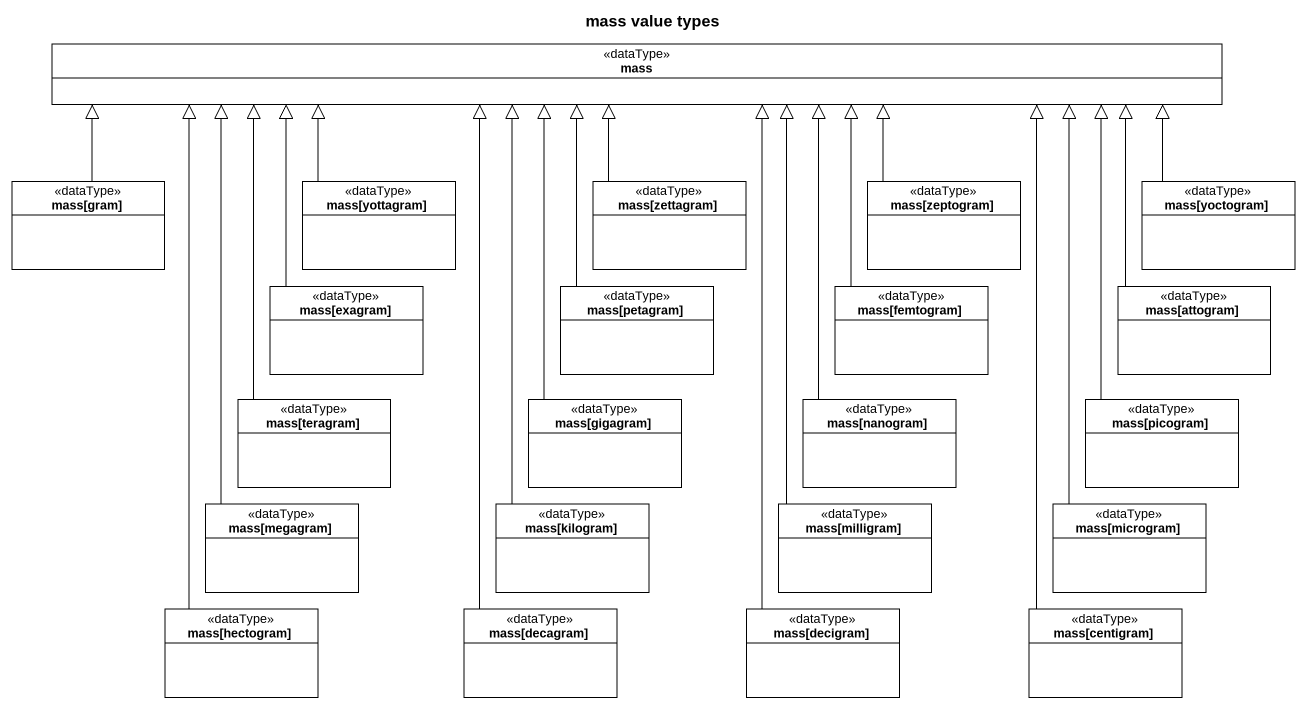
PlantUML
@startuml
title mass value types
hide circle
hide empty members
class mass <<dataType>> #FFFFFF
class "mass[gram]" as mass_gram <<dataType>> #FFFFFF
class "mass[yottagram]" as mass_yottagram <<dataType>> #FFFFFF
class "mass[zettagram]" as mass_zettagram <<dataType>> #FFFFFF
class "mass[zeptogram]" as mass_zeptogram <<dataType>> #FFFFFF
class "mass[yoctogram]" as mass_yoctogram <<dataType>> #FFFFFF
class "mass[exagram]" as mass_exagram <<dataType>> #FFFFFF
class "mass[petagram]" as mass_petagram <<dataType>> #FFFFFF
class "mass[femtogram]" as mass_femtogram <<dataType>> #FFFFFF
class "mass[attogram]" as mass_attogram <<dataType>> #FFFFFF
class "mass[teragram]" as mass_teragram <<dataType>> #FFFFFF
class "mass[gigagram]" as mass_gigagram <<dataType>> #FFFFFF
class "mass[nanogram]" as mass_nanogram <<dataType>> #FFFFFF
class "mass[picogram]" as mass_picogram <<dataType>> #FFFFFF
class "mass[megagram]" as mass_megagram <<dataType>> #FFFFFF
class "mass[kilogram]" as mass_kilogram <<dataType>> #FFFFFF
class "mass[milligram]" as mass_milligram <<dataType>> #FFFFFF
class "mass[microgram]" as mass_microgram <<dataType>> #FFFFFF
class "mass[hectogram]" as mass_hectogram <<dataType>> #FFFFFF
class "mass[decagram]" as mass_decagram <<dataType>> #FFFFFF
class "mass[decigram]" as mass_decigram <<dataType>> #FFFFFF
class "mass[centigram]" as mass_centigram <<dataType>> #FFFFFF
mass_gram -right-|> mass
mass_yottagram -right-|> mass
mass_zettagram -up-|> mass
mass_zeptogram -left-|> mass
mass_yoctogram -left-|> mass
mass_exagram -up-|> mass
mass_petagram -up-|> mass
mass_femtogram -up-|> mass
mass_attogram -left-|> mass
mass_teragram -up-|> mass
mass_gigagram -up-|> mass
mass_nanogram -up-|> mass
mass_picogram -up-|> mass
mass_megagram -up-|> mass
mass_kilogram -up-|> mass
mass_milligram -up-|> mass
mass_microgram -up-|> mass
mass_hectogram -up-|> mass
mass_decagram -up-|> mass
mass_decigram -up-|> mass
mass_centigram -up-|> mass
@enduml
